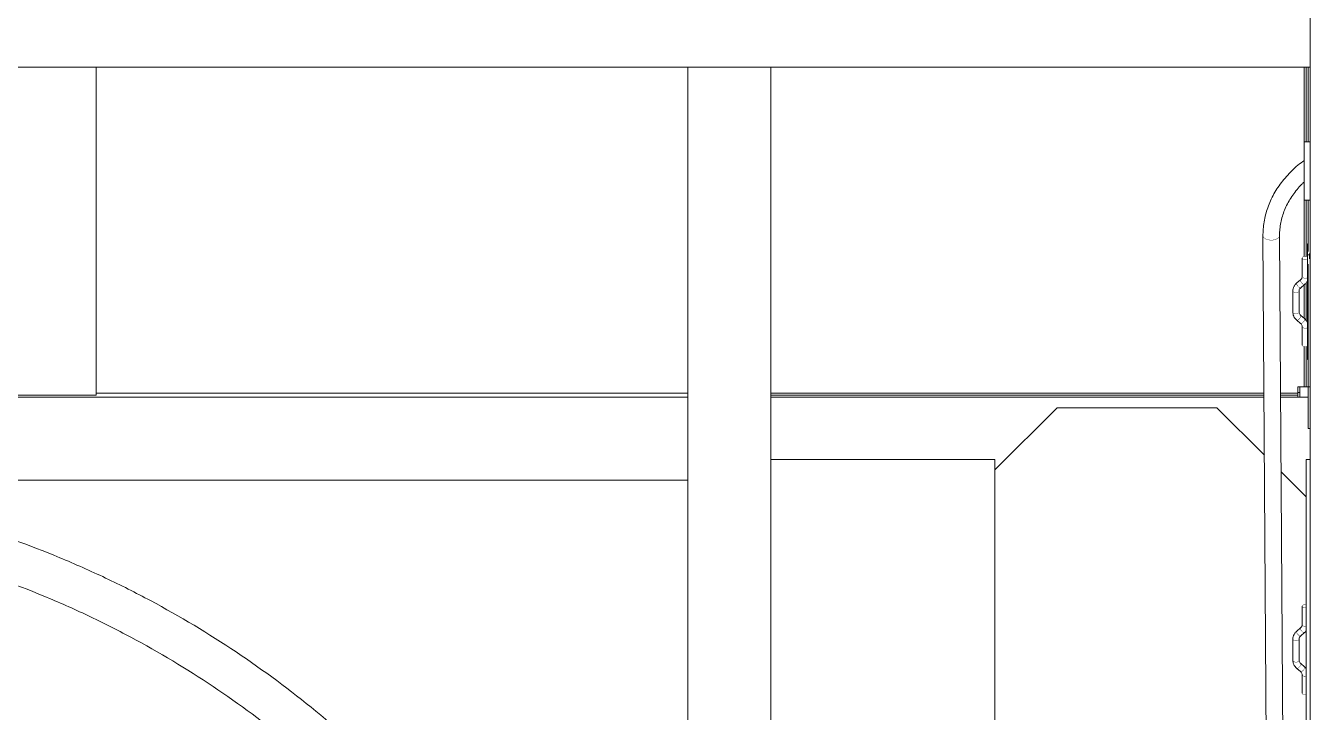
# Model space of a CAD drawing. Header units: millimetres. Extents: x -16985 to -606, y 2122 to 9380.
# Drawn here: x -13713 to -13094, y 5246 to 5577 of the extents above; entities that cross this region are included whole.
import ezdxf

# ---------------------------------------------------------------- set-up
doc = ezdxf.new("R2010")
doc.units = ezdxf.units.MM
for name, pattern in [('K5LT32768', [0]), ('K5LT32769', [0]), ('K5LT_THIN', [0])]:
    doc.linetypes.add(name, pattern=pattern)

msp = doc.modelspace()

# ---------------------------------------------------------------- linework, layer by layer
at = {"color": 7, "linetype": 'K5LT_THIN', "lineweight": 18}
for p, q in [((-13093.55, 4760.19), (-13093.55, 5622.2)), ((-16683.55, 5557.22), (-13093.55, 5557.22)), ((-13678.55, 5557.22), (-13678.55, 5399.23)), ((-13393.55, 4760.19), (-13393.55, 5557.22)), ((-13353.55, 5557.22), (-13393.55, 5557.22)), ((-13353.55, 4760.19), (-13353.55, 5557.22)), ((-13095.55, 5557.22), (-13095.55, 5521.22)), ((-13094.55, 5521.22), (-13094.55, 5557.22)), ((-13093.55, 5521.22), (-13096.55, 5521.22)), ((-13096.55, 5507.22), (-13096.55, 5521.22)), ((-13096.55, 5493.22), (-13096.55, 5507.22)), ((-13096.55, 5493.22), (-13093.55, 5493.22)), ((-13095.55, 5493.22), (-13095.55, 5466.08)), ((-13094.55, 5468.47), (-13094.55, 5493.22)), ((-13116.36, 5476.15), (-13113.69, 5064.83)), ((-13105.69, 5064.88), (-13108.36, 5476.2)), ((-13094.55, 5472.21), (-13094.95, 5472.21)), ((-13094.95, 5466.77), (-13094.95, 5472.21)), ((-13093.95, 5466.77), (-13094.95, 5466.77)), ((-13094.95, 5416.45), (-13094.95, 5466.77)), ((-13093.95, 5466.77), (-13093.95, 5467.47)), ((-13093.95, 5464.91), (-13093.95, 5466.77)), ((-13097.45, 5465.3), (-13097.45, 5456.38)), ((-13094.55, 5403.3), (-13094.55, 5462.28)), ((-13098.24, 5454.86), (-13100.1, 5453.29)), ((-13101.95, 5449.47), (-13101.95, 5439.18)), ((-13098.95, 5439.18), (-13098.95, 5449.47)), ((-13098.95, 5449.47), (-13098.95, 5449.46)), ((-13098.17, 5450.99), (-13096.31, 5452.56)), ((-13095.55, 5453.38), (-13095.55, 5435.32)), ((-13100.1, 5435.36), (-13098.24, 5433.8)), ((-13096.31, 5436.1), (-13098.17, 5437.66)), ((-13097.45, 5432.28), (-13097.45, 5423.36)), ((-13095.55, 5422.57), (-13095.55, 5403.19)), ((-13094.55, 5416.45), (-13094.95, 5416.45)), ((-14373.55, 5398.3), (-13393.55, 5398.3)), ((-13718.55, 5399.23), (-13678.55, 5399.23)), ((-13678.55, 5400.16), (-13393.55, 5400.16)), ((-13115.86, 5399.19), (-13353.55, 5399.19)), ((-13115.86, 5398.19), (-13353.55, 5398.19)), ((-13099.55, 5399.19), (-13107.86, 5399.19)), ((-13094.55, 5398.19), (-13107.86, 5398.19)), ((-13099.55, 5403.19), (-13096.55, 5403.19)), ((-13099.55, 5400.19), (-13099.55, 5403.19)), ((-13099.55, 5399.19), (-13099.55, 5400.19)), ((-13099.55, 5398.19), (-13099.55, 5399.19)), ((-13098.55, 5403.19), (-13098.55, 5400.59)), ((-13098.55, 5400.59), (-13098.55, 5398.19)), ((-13096.55, 5403.19), (-13095.55, 5403.19)), ((-13094.55, 5403.19), (-13095.55, 5403.19)), ((-13094.55, 5403.19), (-13094.55, 5403.3)), ((-13093.55, 5403.19), (-13094.55, 5403.19)), ((-13094.55, 5383.19), (-13094.55, 5403.19)), ((-13245.55, 5363.19), (-13215.55, 5393.19)), ((-13215.55, 5393.19), (-13138.55, 5393.19)), ((-13138.55, 5393.19), (-13115.68, 5370.31)), ((-13093.55, 5383.19), (-13094.55, 5383.19)), ((-13353.55, 5368.19), (-13245.55, 5368.19)), ((-13245.55, 5368.19), (-13245.55, 5363.19)), ((-13095.55, 5368.19), (-13095.55, 5218.19)), ((-13095.55, 5368.19), (-13093.55, 5368.19)), ((-13245.55, 5188.19), (-13245.55, 5363.19)), ((-13107.62, 5362.26), (-13095.55, 5350.19)), ((-14373.55, 5358.34), (-13393.55, 5358.34)), ((-13097.45, 5297.56), (-13097.45, 5288.64)), ((-13098.24, 5287.12), (-13100.1, 5285.56)), ((-13101.95, 5281.74), (-13101.95, 5271.45)), ((-13098.95, 5271.45), (-13098.95, 5281.74)), ((-13098.95, 5281.74), (-13098.95, 5281.72)), ((-13098.17, 5283.26), (-13096.31, 5284.82)), ((-13096.31, 5268.37), (-13098.17, 5269.93)), ((-13095.55, 5267.59), (-13096.31, 5268.37)), ((-13100.1, 5267.63), (-13098.24, 5266.07)), ((-13097.45, 5264.55), (-13097.45, 5255.63))]:
    msp.add_line(p, q, dxfattribs=at)
at = {"color": 8, "linetype": 'K5LT32768', "lineweight": 15, "true_color": 0x808080}
for p, q in [((-13096.55, 5557.22), (-13096.55, 5521.22)), ((-13096.55, 5493.22), (-13096.55, 5466.04)), ((-13096.55, 5452.35), (-13096.55, 5436.31)), ((-13096.55, 5422.61), (-13096.55, 5403.19)), ((-13393.55, 5400.19), (-13678.55, 5400.19)), ((-13115.87, 5400.19), (-13353.55, 5400.19)), ((-13099.55, 5400.19), (-13107.87, 5400.19)), ((-13099.55, 5400.59), (-13098.55, 5400.59))]:
    msp.add_line(p, q, dxfattribs=at)
at = {"color": 8, "linetype": 'K5LT32769', "true_color": 0x808080, "const_width": 0.18}
for points in [[(-13116.36, 5476.15), (-13116.19, 5475.49), (-13115.67, 5474.88), (-13114.86, 5474.39), (-13113.83, 5474.06), (-13112.66, 5473.91), (-13111.47, 5473.97), (-13110.36, 5474.22), (-13109.43, 5474.65), (-13108.76, 5475.21)], [(-13108.76, 5475.21), (-13108.41, 5475.85), (-13108.36, 5476.2)], [(-13097.27, 5452.89), (-13097.68, 5453.29), (-13098.02, 5453.76), (-13098.25, 5454.22), (-13098.33, 5454.6), (-13098.25, 5454.84), (-13098.24, 5454.86)], [(-13094.95, 5455.77), (-13095.36, 5455.63), (-13095.93, 5455.56), (-13096.51, 5455.62), (-13097.01, 5455.79), (-13097.34, 5456.06), (-13097.45, 5456.38)], [(-13100.45, 5448.66), (-13101.03, 5448.72), (-13101.51, 5448.9), (-13101.84, 5449.16), (-13101.95, 5449.47), (-13101.95, 5449.48)], [(-13098.95, 5449.46), (-13099.07, 5449.16), (-13099.39, 5448.9), (-13099.88, 5448.72), (-13100.45, 5448.66)], [(-13099.14, 5451.33), (-13099.54, 5451.73), (-13099.89, 5452.19), (-13100.12, 5452.65), (-13100.2, 5453.03), (-13100.12, 5453.28), (-13100.1, 5453.29)], [(-13098.17, 5450.99), (-13098.39, 5450.94), (-13098.73, 5451.05), (-13099.14, 5451.33)], [(-13096.31, 5452.56), (-13096.52, 5452.5), (-13096.87, 5452.61), (-13097.27, 5452.89)], [(-13100.45, 5438.37), (-13101.03, 5438.43), (-13101.51, 5438.6), (-13101.84, 5438.87), (-13101.95, 5439.18)], [(-13098.95, 5439.18), (-13099.07, 5438.87), (-13099.39, 5438.6), (-13099.88, 5438.43), (-13100.45, 5438.37)], [(-13099.14, 5435.7), (-13099.54, 5435.42), (-13099.89, 5435.31), (-13100.1, 5435.36)], [(-13098.17, 5437.66), (-13098.16, 5437.65), (-13098.08, 5437.4), (-13098.16, 5437.02), (-13098.39, 5436.57), (-13098.73, 5436.1), (-13099.14, 5435.7)], [(-13096.31, 5436.1), (-13096.29, 5436.08), (-13096.21, 5435.84), (-13096.29, 5435.46), (-13096.52, 5435), (-13096.87, 5434.54), (-13097.27, 5434.13)], [(-13097.27, 5434.13), (-13097.68, 5433.86), (-13098.02, 5433.74), (-13098.24, 5433.8)], [(-13094.95, 5431.67), (-13095.36, 5431.53), (-13095.93, 5431.47), (-13096.51, 5431.52), (-13097.01, 5431.7), (-13097.34, 5431.97), (-13097.45, 5432.28)], [(-13097.27, 5285.16), (-13097.68, 5285.56), (-13098.02, 5286.02), (-13098.25, 5286.48), (-13098.33, 5286.86), (-13098.25, 5287.11), (-13098.24, 5287.12)], [(-13095.55, 5287.85), (-13095.93, 5287.82), (-13096.51, 5287.88), (-13097.01, 5288.06), (-13097.34, 5288.33), (-13097.45, 5288.64)], [(-13100.45, 5280.92), (-13101.03, 5280.99), (-13101.51, 5281.16), (-13101.84, 5281.43), (-13101.95, 5281.74), (-13101.95, 5281.74)], [(-13098.95, 5281.72), (-13099.07, 5281.43), (-13099.39, 5281.16), (-13099.88, 5280.99), (-13100.45, 5280.92)], [(-13099.14, 5283.59), (-13099.54, 5283.99), (-13099.89, 5284.46), (-13100.12, 5284.92), (-13100.2, 5285.3), (-13100.12, 5285.54), (-13100.1, 5285.56)], [(-13098.17, 5283.26), (-13098.39, 5283.2), (-13098.73, 5283.31), (-13099.14, 5283.59)], [(-13096.31, 5284.82), (-13096.52, 5284.77), (-13096.87, 5284.88), (-13097.27, 5285.16)], [(-13100.45, 5270.63), (-13101.03, 5270.69), (-13101.51, 5270.87), (-13101.84, 5271.14), (-13101.95, 5271.45)], [(-13098.95, 5271.45), (-13099.07, 5271.14), (-13099.39, 5270.87), (-13099.88, 5270.69), (-13100.45, 5270.63)], [(-13099.14, 5267.96), (-13099.54, 5267.68), (-13099.89, 5267.57), (-13100.1, 5267.63)], [(-13098.17, 5269.92), (-13098.16, 5269.91), (-13098.08, 5269.67), (-13098.16, 5269.29), (-13098.39, 5268.83), (-13098.73, 5268.37), (-13099.14, 5267.96)], [(-13096.31, 5268.37), (-13096.29, 5268.35), (-13096.21, 5268.11), (-13096.29, 5267.73), (-13096.52, 5267.27), (-13096.87, 5266.8), (-13097.27, 5266.4)], [(-13097.27, 5266.4), (-13097.68, 5266.12), (-13098.02, 5266.01), (-13098.24, 5266.07)], [(-13095.55, 5263.76), (-13095.93, 5263.73), (-13096.51, 5263.79), (-13097.01, 5263.97), (-13097.34, 5264.23), (-13097.45, 5264.54)]]:
    msp.add_lwpolyline(points, dxfattribs=at)
at = {"color": 7, "linetype": 'K5LT_THIN', "const_width": 0.18}
for points in [[(-13094.95, 5464.69), (-13095.36, 5464.55), (-13095.93, 5464.48), (-13096.51, 5464.54), (-13097.01, 5464.71), (-13097.34, 5464.98), (-13097.45, 5465.3), (-13097.34, 5465.61), (-13097.01, 5465.88), (-13096.51, 5466.05), (-13095.93, 5466.11), (-13095.36, 5466.04), (-13094.95, 5465.9)], [(-13094.95, 5422.75), (-13095.36, 5422.61), (-13095.93, 5422.54), (-13096.51, 5422.6), (-13097.01, 5422.78), (-13097.34, 5423.05), (-13097.45, 5423.36)], [(-13095.55, 5296.77), (-13095.93, 5296.74), (-13096.51, 5296.8), (-13097.01, 5296.98), (-13097.34, 5297.25), (-13097.45, 5297.56), (-13097.34, 5297.88), (-13097.01, 5298.14), (-13096.51, 5298.32), (-13095.93, 5298.38), (-13095.55, 5298.35)], [(-13095.55, 5254.84), (-13095.93, 5254.81), (-13096.51, 5254.87), (-13097.01, 5255.05), (-13097.34, 5255.31), (-13097.45, 5255.63)]]:
    msp.add_lwpolyline(points, dxfattribs=at)
at = {"color": 7, "linetype": 'K5LT_THIN', "lineweight": 18}
msp.add_arc((-13093.72, 5407.02), 3.82, 257.37718, 272.47648, dxfattribs=at)
for points, knots in [([(-13096.55, 5512.26), (-13096.78, 5512.11), (-13098.1, 5511.2), (-13100.32, 5509.34), (-13103.17, 5506.7), (-13105.77, 5503.87), (-13108.12, 5500.9), (-13110.19, 5497.79), (-13111.99, 5494.57), (-13113.49, 5491.25), (-13114.68, 5487.87), (-13115.57, 5484.43), (-13116.14, 5480.96), (-13116.35, 5478.19), (-13116.36, 5476.59), (-13116.36, 5476.15)], [0, 0, 0, 0, 0.017922, 0.104779, 0.191592, 0.278341, 0.365, 0.451546, 0.537951, 0.624192, 0.71025, 0.796117, 0.881795, 0.967297, 1, 1, 1, 1]), ([(-13108.36, 5476.2), (-13108.36, 5476.71), (-13108.34, 5478.24), (-13108.09, 5480.81), (-13107.49, 5483.88), (-13106.57, 5486.91), (-13105.36, 5489.89), (-13103.85, 5492.8), (-13102.07, 5495.6), (-13100, 5498.28), (-13098.16, 5500.38), (-13096.93, 5501.52), (-13096.55, 5501.86)], [0, 0, 0, 0, 0.055915, 0.16896, 0.281831, 0.394376, 0.506552, 0.618358, 0.729819, 0.840982, 0.951897, 1, 1, 1, 1]), ([(-13097.45, 5456.38), (-13097.46, 5456.28), (-13097.48, 5455.98), (-13097.66, 5455.45), (-13098.04, 5455.06), (-13098.24, 5454.86)], [0, 0, 0, 0, 0.17576, 0.58102, 1, 1, 1, 1]), ([(-13096.31, 5452.56), (-13096.12, 5452.73), (-13095.61, 5453.21), (-13095.13, 5453.8), (-13094.97, 5454.25), (-13094.95, 5454.3)], [0, 0, 0, 0, 0.344184, 0.926392, 1, 1, 1, 1]), ([(-13100.1, 5453.29), (-13100.29, 5453.12), (-13100.81, 5452.65), (-13101.44, 5451.72), (-13101.88, 5450.59), (-13101.93, 5449.82), (-13101.95, 5449.47)], [0, 0, 0, 0, 0.173302, 0.466453, 0.756943, 1, 1, 1, 1]), ([(-13098.95, 5449.47), (-13098.95, 5449.57), (-13098.93, 5449.87), (-13098.75, 5450.4), (-13098.37, 5450.79), (-13098.17, 5450.99)], [0, 0, 0, 0, 0.17576, 0.58102, 1, 1, 1, 1]), ([(-13101.95, 5439.18), (-13101.94, 5438.93), (-13101.91, 5438.27), (-13101.58, 5437.24), (-13100.97, 5436.19), (-13100.38, 5435.63), (-13100.1, 5435.36)], [0, 0, 0, 0, 0.178041, 0.458372, 0.738779, 1, 1, 1, 1]), ([(-13098.17, 5437.66), (-13098.26, 5437.74), (-13098.55, 5438.01), (-13098.88, 5438.53), (-13098.93, 5438.96), (-13098.95, 5439.18)], [0, 0, 0, 0, 0.177141, 0.569253, 1, 1, 1, 1]), ([(-13094.95, 5434.35), (-13095.12, 5434.67), (-13095.46, 5435.32), (-13096.02, 5435.83), (-13096.31, 5436.1)], [0, 0, 0, 0, 0.480494, 1, 1, 1, 1]), ([(-13098.24, 5433.8), (-13098.15, 5433.72), (-13097.86, 5433.46), (-13097.53, 5432.94), (-13097.48, 5432.51), (-13097.45, 5432.28)], [0, 0, 0, 0, 0.177141, 0.569253, 1, 1, 1, 1]), ([(-14373.55, 4868.19), (-14373.55, 4884.31), (-14372.76, 4900.3), (-14369.64, 4932.04), (-14367.31, 4947.78), (-14361.12, 4979.02), (-14357.26, 4994.51), (-14351.46, 5013.72), (-14350.25, 5017.55), (-14348.36, 5023.29), (-14347.72, 5025.2), (-14346.41, 5029.01), (-14345.75, 5030.92), (-14342.36, 5040.42), (-14339.47, 5047.93), (-14330.28, 5070.16), (-14323.46, 5084.61), (-14308.46, 5112.75), (-14300.28, 5126.44), (-14286.97, 5146.42), (-14282.37, 5152.99), (-14275.19, 5162.69), (-14272.76, 5165.9), (-14267.8, 5172.28), (-14265.28, 5175.44), (-14252.48, 5191.07), (-14241.7, 5202.98), (-14219.11, 5225.62), (-14207.29, 5236.36), (-14182.62, 5256.67), (-14169.76, 5266.24), (-14153.02, 5277.46), (-14149.64, 5279.66), (-14144.52, 5282.92), (-14142.8, 5283.99), (-14139.36, 5286.12), (-14137.63, 5287.17), (-14128.97, 5292.37), (-14121.97, 5296.35), (-14100.73, 5307.72), (-14071.81, 5321.42), (-14041.71, 5332.24), (-14018.68, 5339.26), (-14010.93, 5341.41), (-13999.19, 5344.36), (-13995.25, 5345.3), (-13987.35, 5347.08), (-13983.39, 5347.93), (-13963.59, 5351.88), (-13947.71, 5354.23), (-13915.87, 5357.38), (-13899.91, 5358.18), (-13867.9, 5358.2), (-13851.86, 5357.43), (-13833.77, 5355.66), (-13831.76, 5355.45), (-13827.73, 5355), (-13825.72, 5354.77), (-13819.69, 5354.02), (-13815.69, 5353.48), (-13803.72, 5351.71), (-13795.79, 5350.33), (-13772.19, 5345.63), (-13756.68, 5341.75), (-13726.09, 5332.47), (-13711.02, 5327.09), (-13688.74, 5317.87), (-13681.38, 5314.61), (-13670.41, 5309.42), (-13666.76, 5307.64), (-13659.54, 5304), (-13655.96, 5302.14), (-13638.2, 5292.64), (-13624.46, 5284.39), (-13597.89, 5266.62), (-13585.06, 5257.11), (-13560.32, 5236.8), (-13548.41, 5226.01), (-13535.54, 5213.14), (-13534.12, 5211.69), (-13531.29, 5208.8), (-13527.09, 5204.43), (-13522.98, 5200.01), (-13514.89, 5191.06), (-13509.65, 5184.98), (-13494.43, 5166.42), (-13484.93, 5153.59), (-13467.21, 5127.05), (-13458.99, 5113.34), (-13449.52, 5095.63), (-13446.74, 5090.28), (-13444.06, 5084.86), (-13442.29, 5081.23), (-13441.41, 5079.41), (-13437.1, 5070.28), (-13433.84, 5062.92), (-13424.64, 5040.68), (-13419.27, 5025.64), (-13410.02, 4995.15), (-13406.15, 4979.7), (-13401.46, 4956.22), (-13400.09, 4948.33), (-13398.31, 4936.43), (-13397.77, 4932.45), (-13396.78, 4924.47), (-13396.33, 4920.46), (-13394.35, 4900.4), (-13393.55, 4884.31), (-13393.55, 4868.19)], [0, 0, 0, 0, 0.03125, 0.03125, 0.0625, 0.0625, 0.09375, 0.09375, 0.101563, 0.101563, 0.105469, 0.105469, 0.109375, 0.109375, 0.125, 0.125, 0.15625, 0.15625, 0.1875, 0.1875, 0.203125, 0.203125, 0.210938, 0.210938, 0.21875, 0.21875, 0.25, 0.25, 0.28125, 0.28125, 0.3125, 0.3125, 0.320313, 0.320313, 0.324219, 0.324219, 0.328125, 0.328125, 0.34375, 0.34375, 0.375, 0.40625, 0.40625, 0.421875, 0.421875, 0.429688, 0.429688, 0.4375, 0.4375, 0.46875, 0.46875, 0.5, 0.5, 0.53125, 0.53125, 0.535156, 0.535156, 0.539063, 0.539063, 0.546875, 0.546875, 0.5625, 0.5625, 0.59375, 0.59375, 0.625, 0.625, 0.640625, 0.640625, 0.648438, 0.648438, 0.65625, 0.65625, 0.6875, 0.6875, 0.71875, 0.71875, 0.75, 0.75, 0.753906, 0.753906, 0.757813, 0.765625, 0.765625, 0.78125, 0.78125, 0.8125, 0.8125, 0.84375, 0.84375, 0.851563, 0.855469, 0.855469, 0.859375, 0.859375, 0.875, 0.875, 0.90625, 0.90625, 0.9375, 0.9375, 0.953125, 0.953125, 0.960938, 0.960938, 0.96875, 0.96875, 1, 1, 1, 1]), ([(-14373.55, 4868.19), (-14373.55, 4884.31), (-14372.76, 4900.3), (-14369.64, 4932.04), (-14367.31, 4947.78), (-14361.12, 4979.02), (-14357.26, 4994.51), (-14351.46, 5013.72), (-14350.25, 5017.55), (-14348.36, 5023.29), (-14347.72, 5025.2), (-14346.41, 5029.01), (-14345.75, 5030.92), (-14342.36, 5040.42), (-14339.47, 5047.93), (-14330.28, 5070.16), (-14323.46, 5084.61), (-14308.46, 5112.75), (-14300.28, 5126.44), (-14286.97, 5146.42), (-14282.37, 5152.99), (-14275.19, 5162.69), (-14272.76, 5165.9), (-14267.8, 5172.28), (-14265.28, 5175.44), (-14252.48, 5191.07), (-14241.7, 5202.98), (-14219.11, 5225.62), (-14207.29, 5236.36), (-14182.62, 5256.67), (-14169.76, 5266.24), (-14153.02, 5277.46), (-14149.64, 5279.66), (-14144.52, 5282.92), (-14142.8, 5283.99), (-14139.36, 5286.12), (-14137.63, 5287.17), (-14128.97, 5292.37), (-14121.97, 5296.35), (-14100.73, 5307.72), (-14071.81, 5321.42), (-14041.71, 5332.24), (-14018.68, 5339.26), (-14010.93, 5341.41), (-13999.19, 5344.36), (-13995.25, 5345.3), (-13987.35, 5347.08), (-13983.39, 5347.93), (-13963.59, 5351.88), (-13947.71, 5354.23), (-13915.87, 5357.38), (-13899.91, 5358.18), (-13867.9, 5358.2), (-13851.86, 5357.43), (-13833.77, 5355.66), (-13831.76, 5355.45), (-13827.73, 5355), (-13825.72, 5354.77), (-13819.69, 5354.02), (-13815.69, 5353.48), (-13803.72, 5351.71), (-13795.79, 5350.33), (-13772.19, 5345.63), (-13756.68, 5341.75), (-13726.09, 5332.47), (-13711.02, 5327.09), (-13688.74, 5317.87), (-13681.38, 5314.61), (-13670.41, 5309.42), (-13666.76, 5307.64), (-13659.54, 5304), (-13655.96, 5302.14), (-13638.2, 5292.64), (-13624.46, 5284.39), (-13597.89, 5266.62), (-13585.06, 5257.11), (-13560.32, 5236.8), (-13548.41, 5226.01), (-13535.54, 5213.14), (-13534.12, 5211.69), (-13531.29, 5208.8), (-13527.09, 5204.43), (-13522.98, 5200.01), (-13514.89, 5191.06), (-13509.65, 5184.98), (-13494.43, 5166.42), (-13484.93, 5153.59), (-13467.21, 5127.05), (-13458.99, 5113.34), (-13449.52, 5095.63), (-13446.74, 5090.28), (-13444.06, 5084.86), (-13442.29, 5081.23), (-13441.41, 5079.41), (-13437.1, 5070.28), (-13433.84, 5062.92), (-13424.64, 5040.68), (-13419.27, 5025.64), (-13410.02, 4995.15), (-13406.15, 4979.7), (-13401.46, 4956.22), (-13400.09, 4948.33), (-13398.31, 4936.43), (-13397.77, 4932.45), (-13396.78, 4924.47), (-13396.33, 4920.46), (-13394.35, 4900.4), (-13393.55, 4884.31), (-13393.55, 4868.19)], [0, 0, 0, 0, 0.03125, 0.03125, 0.0625, 0.0625, 0.09375, 0.09375, 0.101563, 0.101563, 0.105469, 0.105469, 0.109375, 0.109375, 0.125, 0.125, 0.15625, 0.15625, 0.1875, 0.1875, 0.203125, 0.203125, 0.210938, 0.210938, 0.21875, 0.21875, 0.25, 0.25, 0.28125, 0.28125, 0.3125, 0.3125, 0.320313, 0.320313, 0.324219, 0.324219, 0.328125, 0.328125, 0.34375, 0.34375, 0.375, 0.40625, 0.40625, 0.421875, 0.421875, 0.429688, 0.429688, 0.4375, 0.4375, 0.46875, 0.46875, 0.5, 0.5, 0.53125, 0.53125, 0.535156, 0.535156, 0.539063, 0.539063, 0.546875, 0.546875, 0.5625, 0.5625, 0.59375, 0.59375, 0.625, 0.625, 0.640625, 0.640625, 0.648438, 0.648438, 0.65625, 0.65625, 0.6875, 0.6875, 0.71875, 0.71875, 0.75, 0.75, 0.753906, 0.753906, 0.757813, 0.765625, 0.765625, 0.78125, 0.78125, 0.8125, 0.8125, 0.84375, 0.84375, 0.851563, 0.855469, 0.855469, 0.859375, 0.859375, 0.875, 0.875, 0.90625, 0.90625, 0.9375, 0.9375, 0.953125, 0.953125, 0.960938, 0.960938, 0.96875, 0.96875, 1, 1, 1, 1]), ([(-14353.55, 4868.19), (-14353.55, 4883.65), (-14352.79, 4898.99), (-14349.8, 4929.44), (-14347.56, 4944.54), (-14341.63, 4974.5), (-14337.93, 4989.36), (-14332.36, 5007.78), (-14331.2, 5011.45), (-14329.39, 5016.95), (-14328.78, 5018.79), (-14327.52, 5022.45), (-14326.88, 5024.28), (-14323.63, 5033.39), (-14320.86, 5040.59), (-14312.04, 5061.92), (-14305.5, 5075.77), (-14291.12, 5102.76), (-14283.27, 5115.9), (-14270.51, 5135.06), (-14266.09, 5141.36), (-14259.21, 5150.67), (-14256.88, 5153.75), (-14252.12, 5159.86), (-14249.7, 5162.9), (-14237.42, 5177.89), (-14227.09, 5189.31), (-14205.42, 5211.03), (-14194.08, 5221.32), (-14170.42, 5240.81), (-14158.08, 5249.99), (-14142.03, 5260.75), (-14138.79, 5262.87), (-14133.87, 5265.99), (-14132.23, 5267.02), (-14128.92, 5269.06), (-14127.27, 5270.07), (-14118.96, 5275.06), (-14112.24, 5278.87), (-14091.87, 5289.78), (-14064.13, 5302.92), (-14035.26, 5313.3), (-14013.17, 5320.03), (-14005.74, 5322.09), (-13994.47, 5324.93), (-13990.7, 5325.83), (-13983.12, 5327.54), (-13979.32, 5328.34), (-13960.33, 5332.13), (-13945.1, 5334.39), (-13914.55, 5337.41), (-13899.24, 5338.18), (-13868.54, 5338.2), (-13853.16, 5337.46), (-13835.8, 5335.76), (-13833.87, 5335.56), (-13830.01, 5335.13), (-13828.08, 5334.91), (-13822.3, 5334.19), (-13818.45, 5333.67), (-13806.97, 5331.97), (-13799.37, 5330.65), (-13776.73, 5326.15), (-13761.85, 5322.42), (-13732.51, 5313.52), (-13718.06, 5308.35), (-13696.69, 5299.51), (-13689.62, 5296.38), (-13679.1, 5291.41), (-13675.61, 5289.7), (-13668.68, 5286.21), (-13665.25, 5284.43), (-13648.21, 5275.31), (-13635.03, 5267.4), (-13609.54, 5250.36), (-13597.24, 5241.23), (-13573.51, 5221.75), (-13562.08, 5211.4), (-13549.74, 5199.05), (-13548.38, 5197.67), (-13545.67, 5194.89), (-13541.64, 5190.71), (-13537.7, 5186.46), (-13529.93, 5177.88), (-13524.91, 5172.05), (-13510.31, 5154.24), (-13501.2, 5141.94), (-13484.2, 5116.48), (-13476.31, 5103.33), (-13467.24, 5086.35), (-13464.57, 5081.21), (-13462, 5076.01), (-13460.3, 5072.53), (-13459.46, 5070.79), (-13455.32, 5062.03), (-13452.19, 5054.97), (-13443.37, 5033.64), (-13438.22, 5019.21), (-13429.35, 4989.97), (-13425.63, 4975.15), (-13421.14, 4952.62), (-13419.82, 4945.06), (-13418.12, 4933.65), (-13417.6, 4929.83), (-13416.65, 4922.17), (-13416.22, 4918.33), (-13414.32, 4899.08), (-13413.55, 4883.65), (-13413.55, 4868.19)], [0, 0, 0, 0, 0.03125, 0.03125, 0.0625, 0.0625, 0.09375, 0.09375, 0.101563, 0.101563, 0.105469, 0.105469, 0.109375, 0.109375, 0.125, 0.125, 0.15625, 0.15625, 0.1875, 0.1875, 0.203125, 0.203125, 0.210938, 0.210938, 0.21875, 0.21875, 0.25, 0.25, 0.28125, 0.28125, 0.3125, 0.3125, 0.320313, 0.320313, 0.324219, 0.324219, 0.328125, 0.328125, 0.34375, 0.34375, 0.375, 0.40625, 0.40625, 0.421875, 0.421875, 0.429688, 0.429688, 0.4375, 0.4375, 0.46875, 0.46875, 0.5, 0.5, 0.53125, 0.53125, 0.535156, 0.535156, 0.539063, 0.539063, 0.546875, 0.546875, 0.5625, 0.5625, 0.59375, 0.59375, 0.625, 0.625, 0.640625, 0.640625, 0.648438, 0.648438, 0.65625, 0.65625, 0.6875, 0.6875, 0.71875, 0.71875, 0.75, 0.75, 0.753906, 0.753906, 0.757813, 0.765625, 0.765625, 0.78125, 0.78125, 0.8125, 0.8125, 0.84375, 0.84375, 0.851563, 0.855469, 0.855469, 0.859375, 0.859375, 0.875, 0.875, 0.90625, 0.90625, 0.9375, 0.9375, 0.953125, 0.953125, 0.960938, 0.960938, 0.96875, 0.96875, 1, 1, 1, 1]), ([(-14353.55, 4868.19), (-14353.55, 4883.65), (-14352.79, 4898.99), (-14349.8, 4929.44), (-14347.56, 4944.54), (-14341.63, 4974.5), (-14337.93, 4989.36), (-14332.36, 5007.78), (-14331.2, 5011.45), (-14329.39, 5016.95), (-14328.78, 5018.79), (-14327.52, 5022.45), (-14326.88, 5024.28), (-14323.63, 5033.39), (-14320.86, 5040.59), (-14312.04, 5061.92), (-14305.5, 5075.77), (-14291.12, 5102.76), (-14283.27, 5115.9), (-14270.51, 5135.06), (-14266.09, 5141.36), (-14259.21, 5150.67), (-14256.88, 5153.75), (-14252.12, 5159.86), (-14249.7, 5162.9), (-14237.42, 5177.89), (-14227.09, 5189.31), (-14205.42, 5211.03), (-14194.08, 5221.32), (-14170.42, 5240.81), (-14158.08, 5249.99), (-14142.03, 5260.75), (-14138.79, 5262.87), (-14133.87, 5265.99), (-14132.23, 5267.02), (-14128.92, 5269.06), (-14127.27, 5270.07), (-14118.96, 5275.06), (-14112.24, 5278.87), (-14091.87, 5289.78), (-14064.13, 5302.92), (-14035.26, 5313.3), (-14013.17, 5320.03), (-14005.74, 5322.09), (-13994.47, 5324.93), (-13990.7, 5325.83), (-13983.12, 5327.54), (-13979.32, 5328.34), (-13960.33, 5332.13), (-13945.1, 5334.39), (-13914.55, 5337.41), (-13899.24, 5338.18), (-13868.54, 5338.2), (-13853.16, 5337.46), (-13835.8, 5335.76), (-13833.87, 5335.56), (-13830.01, 5335.13), (-13828.08, 5334.91), (-13822.3, 5334.19), (-13818.45, 5333.67), (-13806.97, 5331.97), (-13799.37, 5330.65), (-13776.73, 5326.15), (-13761.85, 5322.42), (-13732.51, 5313.52), (-13718.06, 5308.35), (-13696.69, 5299.51), (-13689.62, 5296.38), (-13679.1, 5291.41), (-13675.61, 5289.7), (-13668.68, 5286.21), (-13665.25, 5284.43), (-13648.21, 5275.31), (-13635.03, 5267.4), (-13609.54, 5250.36), (-13597.24, 5241.23), (-13573.51, 5221.75), (-13562.08, 5211.4), (-13549.74, 5199.05), (-13548.38, 5197.67), (-13545.67, 5194.89), (-13541.64, 5190.71), (-13537.7, 5186.46), (-13529.93, 5177.88), (-13524.91, 5172.05), (-13510.31, 5154.24), (-13501.2, 5141.94), (-13484.2, 5116.48), (-13476.31, 5103.33), (-13467.24, 5086.35), (-13464.57, 5081.21), (-13462, 5076.01), (-13460.3, 5072.53), (-13459.46, 5070.79), (-13455.32, 5062.03), (-13452.19, 5054.97), (-13443.37, 5033.64), (-13438.22, 5019.21), (-13429.35, 4989.97), (-13425.63, 4975.15), (-13421.14, 4952.62), (-13419.82, 4945.06), (-13418.12, 4933.65), (-13417.6, 4929.83), (-13416.65, 4922.17), (-13416.22, 4918.33), (-13414.32, 4899.08), (-13413.55, 4883.65), (-13413.55, 4868.19)], [0, 0, 0, 0, 0.03125, 0.03125, 0.0625, 0.0625, 0.09375, 0.09375, 0.101563, 0.101563, 0.105469, 0.105469, 0.109375, 0.109375, 0.125, 0.125, 0.15625, 0.15625, 0.1875, 0.1875, 0.203125, 0.203125, 0.210938, 0.210938, 0.21875, 0.21875, 0.25, 0.25, 0.28125, 0.28125, 0.3125, 0.3125, 0.320313, 0.320313, 0.324219, 0.324219, 0.328125, 0.328125, 0.34375, 0.34375, 0.375, 0.40625, 0.40625, 0.421875, 0.421875, 0.429688, 0.429688, 0.4375, 0.4375, 0.46875, 0.46875, 0.5, 0.5, 0.53125, 0.53125, 0.535156, 0.535156, 0.539063, 0.539063, 0.546875, 0.546875, 0.5625, 0.5625, 0.59375, 0.59375, 0.625, 0.625, 0.640625, 0.640625, 0.648438, 0.648438, 0.65625, 0.65625, 0.6875, 0.6875, 0.71875, 0.71875, 0.75, 0.75, 0.753906, 0.753906, 0.757813, 0.765625, 0.765625, 0.78125, 0.78125, 0.8125, 0.8125, 0.84375, 0.84375, 0.851563, 0.855469, 0.855469, 0.859375, 0.859375, 0.875, 0.875, 0.90625, 0.90625, 0.9375, 0.9375, 0.953125, 0.953125, 0.960938, 0.960938, 0.96875, 0.96875, 1, 1, 1, 1]), ([(-13097.45, 5288.64), (-13097.46, 5288.55), (-13097.48, 5288.25), (-13097.66, 5287.72), (-13098.04, 5287.32), (-13098.24, 5287.12)], [0, 0, 0, 0, 0.17576, 0.58102, 1, 1, 1, 1]), ([(-13100.1, 5285.56), (-13100.29, 5285.38), (-13100.81, 5284.91), (-13101.44, 5283.99), (-13101.88, 5282.86), (-13101.93, 5282.09), (-13101.95, 5281.74)], [0, 0, 0, 0, 0.173302, 0.466453, 0.756943, 1, 1, 1, 1]), ([(-13098.95, 5281.74), (-13098.95, 5281.83), (-13098.93, 5282.13), (-13098.75, 5282.67), (-13098.37, 5283.06), (-13098.17, 5283.26)], [0, 0, 0, 0, 0.17576, 0.58102, 1, 1, 1, 1]), ([(-13096.31, 5284.82), (-13096.11, 5284.99), (-13095.82, 5285.24), (-13095.62, 5285.55), (-13095.55, 5285.64)], [0, 0, 0, 0, 0.690469, 1, 1, 1, 1]), ([(-13101.95, 5271.45), (-13101.94, 5271.19), (-13101.91, 5270.53), (-13101.58, 5269.5), (-13100.97, 5268.46), (-13100.38, 5267.9), (-13100.1, 5267.63)], [0, 0, 0, 0, 0.178041, 0.458372, 0.738779, 1, 1, 1, 1]), ([(-13098.17, 5269.93), (-13098.26, 5270.01), (-13098.55, 5270.27), (-13098.88, 5270.79), (-13098.93, 5271.22), (-13098.95, 5271.45)], [0, 0, 0, 0, 0.177141, 0.569253, 1, 1, 1, 1]), ([(-13098.24, 5266.07), (-13098.15, 5265.99), (-13097.86, 5265.72), (-13097.53, 5265.2), (-13097.48, 5264.77), (-13097.45, 5264.55)], [0, 0, 0, 0, 0.177141, 0.569253, 1, 1, 1, 1])]:
    msp.add_open_spline(points, degree=3, knots=knots, dxfattribs=at)

doc.saveas('drawing.dxf')
